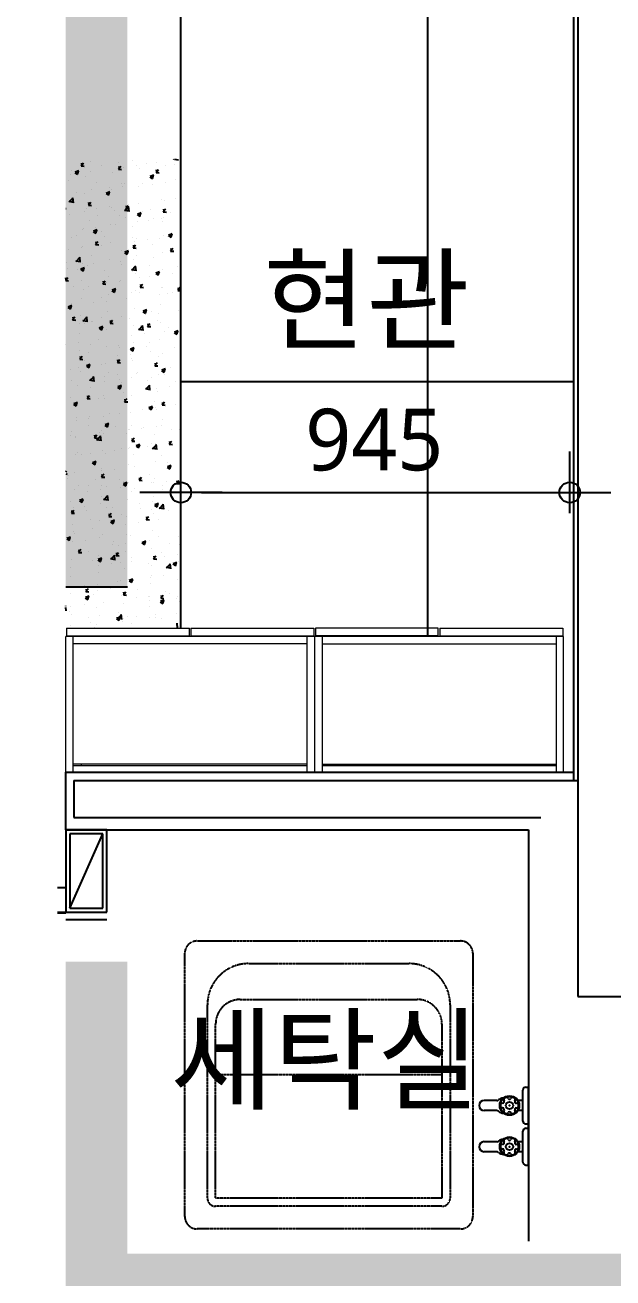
# Model space of a CAD drawing. Header units: inches. Extents: x 5877 to 13759, y 12099 to 29642.
# Drawn here: x 9725 to 11154, y 21298 to 24343 of the extents above; entities that cross this region are included whole.
import ezdxf
from ezdxf.enums import TextEntityAlignment as Align

# ---------------------------------------------------------------- set-up
doc = ezdxf.new("R2010")
doc.units = ezdxf.units.IN
doc.header["$MEASUREMENT"] = 0
doc.linetypes.add('_DASH', pattern=[0.6, 0.4, -0.2])
for name, color, linetype in [('59A_일반형-3$0$ETC', 7, 'Continuous'), ('A-COL', 2, 'Continuous'), ('A-FIN1', 6, 'Continuous'), ('A-FUR1', 8, 'Continuous'), ('A-FUR2', 6, 'Continuous'), ('A-PAT', 8, 'Continuous'), ('A-TXT1', 3, 'Continuous'), ('DIM', 7, 'Continuous'), ('F-FUR', 6, 'Continuous'), ('H-FL-LEVER', 3, 'Continuous'), ('I-F-HAT', 8, 'Continuous'), ('WALL-D', 7, 'Continuous'), ('XR-NEW301$0$SEC-WAL-GRN', 3, 'Continuous')]:
    doc.layers.add(name, color=color, linetype=linetype)
doc.layers.add('I-FURN', color=30, linetype='Continuous', lineweight=18)
doc.styles.add('맑은 고딕', font='')
doc.styles.get('맑은 고딕').set_extended_font_data('Malgun Gothic')

msp = doc.modelspace()

# ---------------------------------------------------------------- hatches: boundary and pattern name
at = {"layer": 'A-TXT1'}
h = msp.add_hatch(color=1, dxfattribs=at)
h.dxf.hatch_style = 1
h.paths.add_polyline_path([(12383.6, 21207), (12383.6, 21357), (11068.6, 21357), (9973.6, 21357), (9823.6, 21357), (9823.6, 21207)])
h.paths.add_polyline_path([(5878.6, 24772), (5878.6, 14012), (6038.6, 14012), (6038.6, 24772)])
h = msp.add_hatch(color=1, dxfattribs=at)
h.dxf.hatch_style = 1
h.paths.add_polyline_path([(9823.6, 24017), (9973.6, 24017), (9973.6, 24472), (9823.6, 24472)])
h.paths.add_polyline_path([(9823.6, 24622), (9823.6, 24472), (9973.6, 24472), (10138.6, 24472), (10138.6, 24622)])
at = {"layer": 'A-TXT1', "true_color": 0xadddf7, "transparency": 33554534}
h = msp.add_hatch(color=141, dxfattribs=at)
h.dxf.hatch_style = 1
h.paths.add_polyline_path([(9973.6, 23785.5), (9965.4, 23791.1), (9973.6, 23794.2), (9973.6, 23892.6), (9968.8, 23893.3), (9972.4, 23897.1), (9969.6, 23897.3), (9973.6, 23902.1), (9973.6, 24017), (9823.6, 24017), (9823.6, 22977), (9973.6, 22977), (9973.6, 23232.6), (9972.9, 23232.3), (9969.9, 23223.4), (9962.5, 23228.3), (9973.6, 23232.6), (9973.6, 23427.1), (9966.6, 23427.7), (9973.6, 23436)])
h.paths.add_polyline_path([(9866.1, 23745.2), (9858.7, 23750.1), (9869, 23754.1)], flags=16)
h.paths.add_polyline_path([(9858.9, 23768.2), (9850, 23769.6), (9857.8, 23777.7)], flags=16)
h.paths.add_polyline_path([(9898.9, 23809.5), (9896.1, 23809.8), (9898.4, 23812.5)], flags=16)
h.paths.add_polyline_path([(9916.6, 23714), (9913.7, 23714.3), (9916, 23717)], flags=16)
h.paths.add_polyline_path([(9889.6, 23842.2), (9899.9, 23846.2), (9897, 23837.2)], flags=16)
h.paths.add_polyline_path([(9944.9, 23702.9), (9941.9, 23694), (9934.5, 23699)], flags=16)
h.paths.add_polyline_path([(9838.1, 23662), (9835.2, 23653.1), (9827.8, 23658)], flags=16)
h.paths.add_polyline_path([(9874.7, 23633), (9875.8, 23623.5), (9866.9, 23624.9)], flags=16)
h.paths.add_polyline_path([(9842.5, 23629.4), (9843.1, 23626.4), (9840.3, 23626.7)], flags=16)
h.paths.add_polyline_path([(9881.3, 23905.1), (9878.5, 23905.3), (9880.8, 23908)], flags=16)
h.paths.add_polyline_path([(9934.2, 23618.5), (9931.4, 23618.7), (9933.6, 23621.4)], flags=16)
h.paths.add_polyline_path([(9833.2, 23914.4), (9841, 23922.5), (9842.1, 23913)], flags=16)
h.paths.add_polyline_path([(9914, 23610.8), (9911, 23601.9), (9903.6, 23606.9)], flags=16)
h.paths.add_polyline_path([(9920.5, 23934.3), (9930.9, 23938.3), (9927.9, 23929.3)], flags=16)
h.paths.add_polyline_path([(9844.7, 23985.4), (9855, 23989.4), (9852.1, 23980.5)], flags=16)
h.paths.add_polyline_path([(9860.2, 23533.9), (9860.7, 23530.9), (9857.9, 23531.2)], flags=16)
h.paths.add_polyline_path([(9863.7, 24000.6), (9860.9, 24000.8), (9863.1, 24003.5)], flags=16)
h.paths.add_polyline_path([(9954.8, 23992.6), (9952, 23992.9), (9954.2, 23995.6)], flags=16)
h.paths.add_polyline_path([(9951.8, 23522.9), (9949, 23523.2), (9951.3, 23525.9)], flags=16)
h.paths.add_polyline_path([(9883.1, 23518.7), (9880.1, 23509.8), (9872.7, 23514.8)], flags=16)
h.paths.add_polyline_path([(9891.5, 23488.3), (9892.6, 23478.8), (9883.7, 23480.2)], flags=16)
h.paths.add_polyline_path([(9958.9, 23467.6), (9955.9, 23458.7), (9948.5, 23463.7)], flags=16)
h.paths.add_polyline_path([(9877.8, 23438.3), (9878.3, 23435.4), (9875.5, 23435.6)], flags=16)
h.paths.add_polyline_path([(9852.2, 23426.7), (9849.2, 23417.7), (9841.8, 23422.7)], flags=16)
h.paths.add_polyline_path([(9928, 23375.5), (9925, 23366.6), (9917.6, 23371.6)], flags=16)
h.paths.add_polyline_path([(9895.4, 23342.8), (9895.9, 23339.9), (9893.1, 23340.1)], flags=16)
h.paths.add_polyline_path([(9908.3, 23343.5), (9909.5, 23334), (9900.6, 23335.4)], flags=16)
h.paths.add_polyline_path([(9897.1, 23283.4), (9894.1, 23274.5), (9886.7, 23279.5)], flags=16)
h.paths.add_polyline_path([(9913, 23247.3), (9913.6, 23244.3), (9910.8, 23244.6)], flags=16)
h.paths.add_polyline_path([(9925.2, 23198.8), (9926.3, 23189.3), (9917.4, 23190.7)], flags=16)
h.paths.add_polyline_path([(9866.2, 23191.3), (9863.2, 23182.4), (9855.8, 23187.4)], flags=16)
h.paths.add_polyline_path([(9839.6, 23159.7), (9840.1, 23156.8), (9837.3, 23157)], flags=16)
h.paths.add_polyline_path([(9930.6, 23151.8), (9931.2, 23148.8), (9928.4, 23149.1)], flags=16)
h.paths.add_polyline_path([(9942, 23140.2), (9939, 23131.3), (9931.6, 23136.2)], flags=16)
h.paths.add_polyline_path([(9835.3, 23099.2), (9832.3, 23090.3), (9824.9, 23095.3)], flags=16)
h.paths.add_polyline_path([(9857.2, 23064.2), (9857.7, 23061.2), (9854.9, 23061.5)], flags=16)
h.paths.add_polyline_path([(9948.3, 23056.2), (9948.8, 23053.3), (9946, 23053.5)], flags=16)
h.paths.add_polyline_path([(9942, 23054.1), (9943.1, 23044.6), (9934.2, 23046)], flags=16)
h.paths.add_polyline_path([(9911.1, 23048.1), (9908.1, 23039.2), (9900.7, 23044.1)], flags=16)
at = {"layer": 'A-TXT1', "true_color": 0xadddf7, "transparency": 33554687}
h = msp.add_hatch(color=141, dxfattribs=at)
h.dxf.hatch_style = 1
h.paths.add_polyline_path([(9973.6, 23892.6), (9968.8, 23893.3), (9972.4, 23897.1), (9969.6, 23897.3), (9973.6, 23902.1), (9973.6, 24017), (9823.6, 24017), (9823.6, 22977), (9973.6, 22977), (9973.6, 23232.6), (9972.9, 23232.3), (9969.9, 23223.4), (9962.5, 23228.3), (9973.6, 23232.6), (9973.6, 23427.1), (9966.6, 23427.7), (9973.6, 23436), (9973.6, 23785.5), (9965.4, 23791.1), (9973.6, 23794.2)])
h.paths.add_polyline_path([(9896.1, 23809.8), (9898.4, 23812.5), (9898.9, 23809.5)], flags=16)
h.paths.add_polyline_path([(9889.6, 23842.2), (9899.9, 23846.2), (9897, 23837.2)], flags=16)
h.paths.add_polyline_path([(9857.8, 23777.7), (9858.9, 23768.2), (9850, 23769.6)], flags=16)
h.paths.add_polyline_path([(9866.1, 23745.2), (9858.7, 23750.1), (9869, 23754.1)], flags=16)
h.paths.add_polyline_path([(9916, 23717), (9916.6, 23714), (9913.7, 23714.3)], flags=16)
h.paths.add_polyline_path([(9878.5, 23905.3), (9880.8, 23908), (9881.3, 23905.1)], flags=16)
h.paths.add_polyline_path([(9944.9, 23702.9), (9941.9, 23694), (9934.5, 23699)], flags=16)
h.paths.add_polyline_path([(9842.1, 23913), (9833.2, 23914.4), (9841, 23922.5)], flags=16)
h.paths.add_polyline_path([(9920.5, 23934.3), (9930.9, 23938.3), (9927.9, 23929.3)], flags=16)
h.paths.add_polyline_path([(9835.2, 23653.1), (9827.8, 23658), (9838.1, 23662)], flags=16)
h.paths.add_polyline_path([(9874.7, 23633), (9875.8, 23623.5), (9866.9, 23624.9)], flags=16)
h.paths.add_polyline_path([(9842.5, 23629.4), (9843.1, 23626.4), (9840.3, 23626.7)], flags=16)
h.paths.add_polyline_path([(9933.6, 23621.4), (9934.2, 23618.5), (9931.4, 23618.7)], flags=16)
h.paths.add_polyline_path([(9844.7, 23985.4), (9855, 23989.4), (9852.1, 23980.5)], flags=16)
h.paths.add_polyline_path([(9914, 23610.8), (9911, 23601.9), (9903.6, 23606.9)], flags=16)
h.paths.add_polyline_path([(9954.8, 23992.6), (9952, 23992.9), (9954.2, 23995.6)], flags=16)
h.paths.add_polyline_path([(9860.9, 24000.8), (9863.1, 24003.5), (9863.7, 24000.6)], flags=16)
h.paths.add_polyline_path([(9860.2, 23533.9), (9860.7, 23530.9), (9857.9, 23531.2)], flags=16)
h.paths.add_polyline_path([(9951.3, 23525.9), (9951.8, 23522.9), (9949, 23523.2)], flags=16)
h.paths.add_polyline_path([(9883.1, 23518.7), (9880.1, 23509.8), (9872.7, 23514.8)], flags=16)
h.paths.add_polyline_path([(9891.5, 23488.3), (9892.6, 23478.8), (9883.7, 23480.2)], flags=16)
h.paths.add_polyline_path([(9958.9, 23467.6), (9955.9, 23458.7), (9948.5, 23463.7)], flags=16)
h.paths.add_polyline_path([(9877.8, 23438.3), (9878.3, 23435.4), (9875.5, 23435.6)], flags=16)
h.paths.add_polyline_path([(9852.2, 23426.7), (9849.2, 23417.7), (9841.8, 23422.7)], flags=16)
h.paths.add_polyline_path([(9928, 23375.5), (9925, 23366.6), (9917.6, 23371.6)], flags=16)
h.paths.add_polyline_path([(9895.4, 23342.8), (9895.9, 23339.9), (9893.1, 23340.1)], flags=16)
h.paths.add_polyline_path([(9908.3, 23343.5), (9909.5, 23334), (9900.6, 23335.4)], flags=16)
h.paths.add_polyline_path([(9897.1, 23283.4), (9894.1, 23274.5), (9886.7, 23279.5)], flags=16)
h.paths.add_polyline_path([(9913, 23247.3), (9913.6, 23244.3), (9910.8, 23244.6)], flags=16)
h.paths.add_polyline_path([(9925.2, 23198.8), (9926.3, 23189.3), (9917.4, 23190.7)], flags=16)
h.paths.add_polyline_path([(9866.2, 23191.3), (9863.2, 23182.4), (9855.8, 23187.4)], flags=16)
h.paths.add_polyline_path([(9839.6, 23159.7), (9840.1, 23156.8), (9837.3, 23157)], flags=16)
h.paths.add_polyline_path([(9930.6, 23151.8), (9931.2, 23148.8), (9928.4, 23149.1)], flags=16)
h.paths.add_polyline_path([(9942, 23140.2), (9939, 23131.3), (9931.6, 23136.2)], flags=16)
h.paths.add_polyline_path([(9835.3, 23099.2), (9832.3, 23090.3), (9824.9, 23095.3)], flags=16)
h.paths.add_polyline_path([(9857.2, 23064.2), (9857.7, 23061.2), (9854.9, 23061.5)], flags=16)
h.paths.add_polyline_path([(9948.3, 23056.2), (9948.8, 23053.3), (9946, 23053.5)], flags=16)
h.paths.add_polyline_path([(9942, 23054.1), (9943.1, 23044.6), (9934.2, 23046)], flags=16)
h.paths.add_polyline_path([(9911.1, 23048.1), (9908.1, 23039.2), (9900.7, 23044.1)], flags=16)
at = {"layer": 'A-TXT1', "true_color": 0xadddf7, "transparency": 33554534}
h = msp.add_hatch(color=141, dxfattribs=at)
h.dxf.hatch_style = 1
h.paths.add_polyline_path([(9923.6, 22067), (9823.6, 22067), (9823.6, 21387), (9923.6, 21387)])
h.paths.add_polyline_path([(9973.6, 22067), (9923.6, 22067), (9923.6, 21387), (9973.6, 21387)])
h.paths.add_polyline_path([(9973.6, 21387), (9823.6, 21387), (9823.6, 21357), (9973.6, 21357)])
at = {"layer": 'A-TXT1', "true_color": 0xadddf7, "transparency": 33554687}
h = msp.add_hatch(color=141, dxfattribs=at)
h.dxf.hatch_style = 1
h.paths.add_polyline_path([(9923.6, 22067), (9823.6, 22067), (9823.6, 21387), (9923.6, 21387)])
h.paths.add_polyline_path([(9973.6, 22067), (9923.6, 22067), (9923.6, 21387), (9973.6, 21387)])
h.paths.add_polyline_path([(9973.6, 21387), (9823.6, 21387), (9823.6, 21357), (9973.6, 21357)])

# ---------------------------------------------------------------- linework, layer by layer
for p, q in [((10203.6, 23207), (10003.6, 23207)), ((10948.6, 23207), (11148.6, 23207))]:
    msp.add_line(p, q)
for centre in [(10103.6, 23207), (11048.6, 23207)]:
    msp.add_circle(centre, 25)
at = {"layer": '59A_일반형-3$0$ETC', "color": 8}
for p, q in [((10935, 21679.2), (10935, 21754.7)), ((10942, 21761.7), (10948.6, 21761.7)), ((10871.4, 21729.1), (10840.5, 21729.1)), ((10935, 21729.1), (10922.4, 21729.1)), ((10870.9, 21704.8), (10840.5, 21704.8)), ((10935, 21704.8), (10922.4, 21704.8)), ((10935, 21579.2), (10935, 21654.7)), ((10942, 21672.2), (10948.6, 21672.2)), ((10942, 21661.7), (10948.6, 21661.7)), ((10871.4, 21629.1), (10840.5, 21629.1)), ((10935, 21629.1), (10922.4, 21629.1)), ((10870.9, 21604.8), (10840.5, 21604.8)), ((10935, 21604.8), (10922.4, 21604.8)), ((10942, 21572.2), (10948.6, 21572.2))]:
    msp.add_line(p, q, dxfattribs=at)
at = {"layer": '59A_일반형-3$0$ETC', "color": 0}
msp.add_line((10948.6, 21572.2), (10948.6, 21761.7), dxfattribs=at)
at = {"layer": '59A_일반형-3$0$ETC', "color": 8}
for centre, radius in [((10902.2, 21717), 23.6), ((10902.2, 21717), 22.2), ((10902.2, 21717), 8.77), ((10902.2, 21617), 23.6), ((10902.2, 21617), 22.2), ((10902.2, 21617), 8.77)]:
    msp.add_circle(centre, radius, dxfattribs=at)
for centre, radius, start, end in [((10942, 21754.7), 7, 90, 180), ((10840.5, 21717), 12.2, 90, 270), ((10871.4, 21736.1), 7, 270, 309.7429), ((10887.5, 21716.7), 18.2, 91.8744, 129.7429), ((10885.8, 21717.1), 5.7, 92.0784, 266.9749), ((10885.5, 21726.8), 3.98, 272.0784, 26.9749), ((10894.1, 21731.2), 5.7, 32.0784, 206.9749), ((10902.3, 21736.3), 3.98, 212.0784, 326.9749), ((10910.4, 21731), 5.7, 332.0784, 146.9749), ((10919, 21726.5), 3.98, 152.0784, 266.9749), ((10918.5, 21716.8), 5.7, 272.0784, 86.9749), ((10870.9, 21697.8), 7, 48.7321, 90), ((10887.5, 21716.7), 18.2, 228.7321, 269.8283), ((10885.3, 21707.4), 3.98, 332.0784, 86.9749), ((10893.9, 21702.9), 5.7, 152.0784, 326.9749), ((10902, 21697.6), 3.98, 32.0784, 146.9749), ((10910.2, 21702.8), 5.7, 212.0784, 26.9749), ((10918.8, 21707.2), 3.98, 92.0784, 206.9749), ((10942, 21679.2), 7, 180, 270), ((10942, 21654.7), 7, 90, 180), ((10840.5, 21617), 12.2, 90, 270), ((10871.4, 21636.1), 7, 270, 309.7429), ((10887.5, 21616.7), 18.2, 91.8744, 129.7429), ((10885.8, 21617.1), 5.7, 92.0784, 266.9749), ((10885.5, 21626.8), 3.98, 272.0784, 26.9749), ((10894.1, 21631.2), 5.7, 32.0784, 206.9749), ((10902.3, 21636.3), 3.98, 212.0784, 326.9749), ((10910.4, 21631), 5.7, 332.0784, 146.9749), ((10919, 21626.5), 3.98, 152.0784, 266.9749), ((10918.5, 21616.8), 5.7, 272.0784, 86.9749), ((10870.9, 21597.8), 7, 48.7321, 90), ((10887.5, 21616.7), 18.2, 228.7321, 269.8283), ((10885.3, 21607.4), 3.98, 332.0784, 86.9749), ((10893.9, 21602.9), 5.7, 152.0784, 326.9749), ((10902, 21597.6), 3.98, 32.0784, 146.9749), ((10910.2, 21602.8), 5.7, 212.0784, 26.9749), ((10918.8, 21607.2), 3.98, 92.0784, 206.9749), ((10942, 21579.2), 7, 180, 270)]:
    msp.add_arc(centre, radius, start, end, dxfattribs=at)
at = {"layer": '59A_일반형-3$0$ETC', "color": 8, "linetype": 'ByBlock'}
for p in [(10902.2, 21717), (10902.2, 21617)]:
    msp.add_point(p, dxfattribs=at)
at = {"layer": 'A-COL', "color": 0}
msp.add_line((9973.6, 22977), (9823.6, 22977), dxfattribs=at)
at = {"layer": 'A-FIN1', "color": 0, "ltscale": 200}
for p, q in [((9823.6, 22527), (11058.6, 22527)), ((9823.6, 22387), (9823.6, 22527)), ((9823.6, 22387), (10948.6, 22387)), ((10948.6, 22387), (10948.6, 21387))]:
    msp.add_line(p, q, dxfattribs=at)
at = {"layer": 'A-FUR1', "color": 0, "linetype": '_DASH', "ltscale": 0.5}
for p, q in [((10143, 22117), (10783, 22117)), ((10113, 21447), (10113, 22087)), ((10813, 22087), (10813, 21447)), ((10268, 22062), (10658, 22062)), ((10168, 21492), (10168, 21962)), ((10248, 21974.8), (10678, 21974.8)), ((10758, 21962), (10758, 21492)), ((10188, 21492), (10188, 21914.8)), ((10738, 21914.8), (10738, 21492)), ((10738, 21792), (10188, 21792)), ((10738, 21492), (10188, 21492)), ((10738, 21472), (10188, 21472)), ((10783, 21417), (10143, 21417))]:
    msp.add_line(p, q, dxfattribs=at)
for centre, radius, start, end in [((10143, 22087), 30, 90, 180), ((10783, 22087), 30, 0, 90), ((10268, 21962), 100, 90, 180), ((10658, 21962), 100, 0, 90), ((10248, 21914.8), 60, 90, 180), ((10678, 21914.8), 60, 0, 90), ((10188, 21492), 20, 180, 270), ((10738, 21492), 20, 270, 0), ((10143, 21447), 30, 180, 270), ((10783, 21447), 30, 270, 0)]:
    msp.add_arc(centre, radius, start, end, dxfattribs=at)
at = {"layer": 'A-FUR2', "color": 0}
for p, q in [((11058.6, 22507), (11058.6, 24472)), ((11068.6, 24472), (11068.6, 21982)), ((11068.6, 21982), (12293.6, 21982))]:
    msp.add_line(p, q, dxfattribs=at)
at = {"layer": 'A-PAT', "color": 0}
for p, q in [((10703.6, 22859), (10703.6, 24518.2)), ((10103.6, 24017), (10103.6, 24372)), ((10103.6, 23477), (11058.6, 23477))]:
    msp.add_line(p, q, dxfattribs=at)
at = {"layer": 'DIM', "color": 0}
for p, q in [((10103.6, 23157), (10103.6, 23307)), ((11048.6, 23157), (11048.6, 23307)), ((10153.6, 23207), (10998.6, 23207))]:
    msp.add_line(p, q, dxfattribs=at)
at = {"layer": 'F-FUR', "color": 0, "linetype": 'ByBlock'}
msp.add_line((9803.6, 22247), (9823.6, 22247), dxfattribs=at)
at = {"layer": 'F-FUR', "color": 0}
for p, q in [((9803.6, 22187), (9823.6, 22187)), ((9803.6, 22187), (9923.6, 22187)), ((9803.6, 22185), (9823.6, 22185)), ((9823.6, 22169), (9923.6, 22169))]:
    msp.add_line(p, q, dxfattribs=at)
at = {"layer": 'H-FL-LEVER', "color": 0}
msp.add_line((10103.6, 22877), (10103.6, 24017), dxfattribs=at)
at = {"layer": 'I-F-HAT', "color": 0, "linetype": 'Continuous'}
for p, q in [((9860.9, 24000.8), (9868.5, 24000.2)), ((9861, 24000.9), (9867.1, 24008.2)), ((9863.9, 23999.3), (9862.5, 24007.3)), ((9883.5, 24011.6), (9883.5, 24011.6)), ((9911.4, 24001.4), (9911.4, 24001.4)), ((9951.3, 24008.7), (9951.3, 24008.7)), ((9952, 23993), (9958.2, 24000.3)), ((9955, 23991.3), (9953.5, 23999.3)), ((9964.3, 23997.5), (9964.3, 23997.5)), ((9985.5, 24014.2), (9985.5, 24014.2)), ((9996.1, 24001.7), (9996.1, 24001.7)), ((10019.1, 24005.8), (10019.1, 24005.8)), ((10044.2, 24008), (10044.2, 24008)), ((10067, 24001.6), (10067, 24001.6)), ((10086.2, 24015.8), (10087.4, 24017)), ((10086.9, 24003), (10086.9, 24003)), ((10088.1, 24017), (10096.8, 24015.6)), ((10096.5, 24013.9), (10096.2, 24017)), ((9836, 23980.6), (9836, 23980.6)), ((9837.3, 23988.7), (9837.3, 23988.7)), ((9845.8, 23984.7), (9852.1, 23980.5)), ((9846.4, 23986.1), (9855.3, 23989.5)), ((9852.1, 23980.5), (9854.6, 23988.1)), ((9871.7, 23975), (9871.7, 23975)), ((9884.1, 23987), (9884.1, 23987)), ((9937.7, 23984.5), (9937.7, 23984.5)), ((9952, 23992.9), (9959.6, 23992.2)), ((10002.9, 23993.5), (10002.9, 23993.5)), ((10028.3, 23974.5), (10034.6, 23970.3)), ((10028.9, 23975.9), (10037.8, 23979.3)), ((10034, 23969.7), (10034, 23969.7)), ((10034.6, 23970.3), (10037.1, 23978)), ((10043.1, 23985), (10049.3, 23992.3)), ((10043.1, 23984.9), (10050.7, 23984.2)), ((10046.1, 23983.4), (10044.6, 23991.3)), ((10091, 23968.5), (10091, 23968.5)), ((9831.4, 23964.1), (9831.4, 23964.1)), ((9850.7, 23936.9), (9850.7, 23936.9)), ((9885.8, 23944.3), (9885.8, 23944.3)), ((9899.2, 23961.2), (9899.2, 23961.2)), ((9922.2, 23934.9), (9931.1, 23938.3)), ((9927.9, 23929.3), (9930.4, 23937)), ((9930.9, 23947.4), (9930.9, 23947.4)), ((9936.1, 23942.3), (9936.1, 23942.3)), ((9959.9, 23957), (9959.9, 23957)), ((9962.7, 23951.6), (9962.7, 23951.6)), ((9967, 23958.3), (9967, 23958.3)), ((10001.3, 23951.2), (10001.3, 23951.2)), ((10010.8, 23957.9), (10010.8, 23957.9)), ((10034.8, 23955.5), (10034.8, 23955.5)), ((10065.5, 23959.3), (10065.5, 23959.3)), ((10102.6, 23952.6), (10102.6, 23952.6)), ((9831.3, 23914.7), (9842.6, 23912.9)), ((9832, 23913.1), (9841.9, 23923.4)), ((9842.3, 23911.2), (9840.9, 23923.3)), ((9870.2, 23932.7), (9870.2, 23932.7)), ((9878.6, 23905.4), (9884.7, 23912.7)), ((9878.6, 23905.3), (9886.2, 23904.6)), ((9881.5, 23903.8), (9880.1, 23911.7)), ((9921.6, 23933.6), (9927.9, 23929.3)), ((9977.4, 23907.9), (9977.4, 23907.9)), ((9999.8, 23908.9), (9999.8, 23908.9)), ((10057.6, 23918.4), (10057.6, 23918.4)), ((10063.9, 23917), (10063.9, 23917)), ((10089.4, 23922.6), (10089.4, 23922.6)), ((10102.8, 23906.7), (10102.8, 23906.7)), ((9823.6, 23897.1), (9824.4, 23897.4)), ((9833.5, 23882.1), (9833.5, 23882.1)), ((9868.6, 23890.5), (9868.6, 23890.5)), ((9874.5, 23896.3), (9874.5, 23896.3)), ((9897.5, 23897.3), (9897.5, 23897.3)), ((9901.3, 23879.3), (9901.3, 23879.3)), ((9929.3, 23901.5), (9929.3, 23901.5)), ((9934.6, 23900), (9934.6, 23900)), ((9942.3, 23893.4), (9942.3, 23893.4)), ((9954.7, 23881.2), (9954.7, 23881.2)), ((9966.8, 23893.6), (9978.1, 23891.9)), ((9967.5, 23892.1), (9977.4, 23902.4)), ((9969.1, 23876.4), (9969.1, 23876.4)), ((9969.7, 23897.4), (9975.8, 23904.7)), ((9969.7, 23897.3), (9977.2, 23896.7)), ((9972.6, 23895.8), (9971.2, 23903.8)), ((9977.8, 23890.2), (9976.4, 23902.3)), ((9997.4, 23882.5), (10003.7, 23878.2)), ((9998, 23883.8), (10006.9, 23887.2)), ((10003.7, 23878.2), (10006.2, 23885.9)), ((10010.1, 23890.6), (10010.1, 23890.6)), ((10028.7, 23893.9), (10028.7, 23893.9)), ((10060.8, 23889.5), (10066.9, 23896.8)), ((10060.8, 23889.4), (10068.3, 23888.7)), ((10063.7, 23887.8), (10062.3, 23895.8)), ((10062.4, 23874.8), (10062.4, 23874.8)), ((10077.9, 23887.7), (10077.9, 23887.7)), ((9864.1, 23847.2), (9864.1, 23847.2)), ((9867.1, 23848.2), (9867.1, 23848.2)), ((9880.6, 23868.5), (9880.6, 23868.5)), ((9891.3, 23842.8), (9900.2, 23846.2)), ((9895.9, 23851.4), (9895.9, 23851.4)), ((9897, 23837.2), (9899.5, 23844.9)), ((9933, 23857.7), (9933, 23857.7)), ((9944, 23857.8), (9944, 23857.8)), ((9985.1, 23853.3), (9985.1, 23853.3)), ((9998.2, 23866.6), (9998.2, 23866.6)), ((10024.2, 23868.3), (10024.2, 23868.3)), ((10036.9, 23873.5), (10036.9, 23873.5)), ((10056, 23872.5), (10056, 23872.5)), ((10059.2, 23866.1), (10059.2, 23866.1)), ((10102.4, 23872.6), (10103.6, 23872.4)), ((10103.1, 23871.1), (10103.6, 23871.6)), ((9837, 23827.9), (9837, 23827.9)), ((9849.2, 23831.8), (9849.2, 23831.8)), ((9890.7, 23841.5), (9897, 23837.2)), ((9896.2, 23809.9), (9902.3, 23817.2)), ((9899.2, 23808.3), (9897.7, 23816.2)), ((9911, 23840.6), (9911, 23840.6)), ((9917, 23828.9), (9917, 23828.9)), ((9931.5, 23815.4), (9931.5, 23815.4)), ((9984.8, 23826), (9984.8, 23826)), ((9990.8, 23818.2), (9990.8, 23818.2)), ((9996.7, 23824.4), (9996.7, 23824.4)), ((10022.6, 23822.4), (10022.6, 23822.4)), ((10052.6, 23823.2), (10052.6, 23823.2)), ((10060.8, 23832.5), (10060.8, 23832.5)), ((10070.7, 23828.8), (10070.7, 23828.8)), ((10073.2, 23831.3), (10079.5, 23827.1)), ((10073.8, 23832.7), (10082.7, 23836.1)), ((10079.5, 23827.1), (10082, 23834.8)), ((9830.7, 23797.2), (9830.7, 23797.2)), ((9862.5, 23801.3), (9862.5, 23801.3)), ((9865.5, 23805.9), (9865.5, 23805.9)), ((9885.5, 23783.5), (9885.5, 23783.5)), ((9896.2, 23809.8), (9903.8, 23809.1)), ((9910.6, 23807.7), (9910.6, 23807.7)), ((9959.5, 23796.2), (9959.5, 23796.2)), ((9966.5, 23790.4), (9972.8, 23786.1)), ((9967.1, 23791.7), (9976, 23795.1)), ((9972.8, 23786.1), (9975.3, 23793.8)), ((9987.3, 23801.9), (9993.4, 23809.2)), ((9987.3, 23801.8), (9994.9, 23801.1)), ((9990.3, 23800.3), (9988.8, 23808.2)), ((10033.6, 23808.9), (10033.6, 23808.9)), ((10059.3, 23790.2), (10059.3, 23790.2)), ((10078.4, 23793.9), (10084.5, 23801.2)), ((10078.4, 23793.8), (10086, 23793.2)), ((10081.4, 23792.3), (10079.9, 23800.3)), ((9824.5, 23766.9), (9824.5, 23766.9)), ((9848.1, 23769.9), (9859.4, 23768.2)), ((9848.8, 23768.4), (9858.7, 23778.7)), ((9859.1, 23766.5), (9857.7, 23778.6)), ((9860.4, 23750.7), (9869.3, 23754.2)), ((9864, 23763.6), (9864, 23763.6)), ((9866.1, 23745.2), (9868.6, 23752.8)), ((9877.1, 23757.6), (9877.1, 23757.6)), ((9892.3, 23764), (9892.3, 23764)), ((9930, 23773.1), (9930, 23773.1)), ((9957.3, 23768.1), (9957.3, 23768.1)), ((9960.1, 23761.1), (9960.1, 23761.1)), ((9984.4, 23747.3), (9994.3, 23757.7)), ((9989.1, 23772.3), (9989.1, 23772.3)), ((9994.7, 23745.5), (9993.3, 23757.5)), ((9995.2, 23782.1), (9995.2, 23782.1)), ((10027.9, 23758.3), (10027.9, 23758.3)), ((10037.2, 23778.7), (10037.2, 23778.7)), ((10095.7, 23755.4), (10095.7, 23755.4)), ((9823.6, 23723.4), (9828.8, 23729.6)), ((9823.6, 23722.1), (9830.3, 23721.6)), ((9825.7, 23720.7), (9824.2, 23728.7)), ((9829, 23751.3), (9829, 23751.3)), ((9851.3, 23749.8), (9851.3, 23749.8)), ((9859.8, 23749.4), (9866.1, 23745.1)), ((9919.1, 23746.9), (9919.1, 23746.9)), ((9928.4, 23730.9), (9928.4, 23730.9)), ((9955.7, 23722.2), (9955.7, 23722.2)), ((9983.6, 23748.9), (9994.9, 23747.2)), ((9986.9, 23744.1), (9986.9, 23744.1)), ((9993.6, 23739.8), (9993.6, 23739.8)), ((10003.8, 23728.6), (10003.8, 23728.6)), ((10028.3, 23733.1), (10028.3, 23733.1)), ((10042.3, 23739.2), (10048.6, 23735)), ((10042.9, 23740.6), (10051.8, 23744)), ((10048.6, 23735), (10051.1, 23742.7)), ((10054.7, 23741.2), (10054.7, 23741.2)), ((10057.8, 23747.9), (10057.8, 23747.9)), ((10084, 23739.1), (10084, 23739.1)), ((10102.4, 23745.8), (10102.4, 23745.8)), ((9843.7, 23707.5), (9843.7, 23707.5)), ((9862.4, 23721.3), (9862.4, 23721.3)), ((9867, 23699.4), (9867, 23699.4)), ((9880.2, 23707.7), (9880.2, 23707.7)), ((9913.8, 23714.3), (9919.9, 23721.6)), ((9913.8, 23714.2), (9921.4, 23713.6)), ((9916.8, 23712.7), (9915.3, 23720.7)), ((9923.9, 23718.1), (9923.9, 23718.1)), ((9934.8, 23696.6), (9934.8, 23696.6)), ((9935.6, 23698.3), (9941.9, 23694)), ((9936.2, 23699.6), (9945.1, 23703)), ((9941.9, 23694), (9944.4, 23701.7)), ((9954.3, 23720.4), (9954.3, 23720.4)), ((9984.7, 23692.5), (9984.7, 23692.5)), ((9992.1, 23697.5), (9992.1, 23697.5)), ((10002.6, 23693.7), (10002.6, 23693.7)), ((10004.9, 23706.4), (10011, 23713.7)), ((10004.9, 23706.3), (10012.5, 23705.6)), ((10007.9, 23704.8), (10006.4, 23712.7)), ((10056.2, 23705.7), (10056.2, 23705.7)), ((10058.8, 23705.2), (10058.8, 23705.2)), ((10082.4, 23693.2), (10082.4, 23693.2)), ((10096, 23698.4), (10102.1, 23705.7)), ((10096, 23698.3), (10103.6, 23697.6)), ((10099, 23696.8), (10097.5, 23704.7)), ((9829.5, 23658.6), (9838.4, 23662.1)), ((9836.6, 23667.1), (9836.6, 23667.1)), ((9860.9, 23679.1), (9860.9, 23679.1)), ((9890.5, 23668), (9890.5, 23668)), ((9910.7, 23679.8), (9910.7, 23679.8)), ((9922.3, 23672.1), (9922.3, 23672.1)), ((9926.9, 23688.6), (9926.9, 23688.6)), ((9970.4, 23678.5), (9970.4, 23678.5)), ((10050.6, 23689), (10050.6, 23689)), ((10054.7, 23663.4), (10054.7, 23663.4)), ((10070.4, 23690.8), (10070.4, 23690.8)), ((9828.9, 23657.3), (9835.2, 23653)), ((9835.2, 23653.1), (9837.7, 23660.7)), ((9840.3, 23626.8), (9846.5, 23634.1)), ((9843.3, 23625.2), (9841.9, 23633.1)), ((9842.3, 23634.5), (9842.3, 23634.5)), ((9859.4, 23636.8), (9859.4, 23636.8)), ((9865.7, 23623.6), (9875.6, 23633.9)), ((9876, 23621.8), (9874.6, 23633.8)), ((9910.1, 23631.7), (9910.1, 23631.7)), ((9925.3, 23646.3), (9925.3, 23646.3)), ((9959.2, 23635.4), (9959.2, 23635.4)), ((9990.5, 23655.3), (9990.5, 23655.3)), ((10011.4, 23647.1), (10017.7, 23642.9)), ((10012, 23648.5), (10020.9, 23651.9)), ((10017.2, 23638.9), (10017.2, 23638.9)), ((10017.7, 23642.9), (10020.2, 23650.6)), ((10033.2, 23648.1), (10033.2, 23648.1)), ((10049, 23643.1), (10049, 23643.1)), ((10097.1, 23649.5), (10097.1, 23649.5)), ((9840.3, 23626.7), (9847.9, 23626)), ((9857.1, 23617.9), (9857.1, 23617.9)), ((9864.9, 23625.2), (9876.2, 23623.4)), ((9869.1, 23617.5), (9869.1, 23617.5)), ((9885.1, 23622.7), (9885.1, 23622.7)), ((9888.9, 23622.1), (9888.9, 23622.1)), ((9904.7, 23606.2), (9911, 23601.9)), ((9905.3, 23607.5), (9914.2, 23610.9)), ((9911, 23601.9), (9913.5, 23609.6)), ((9923.8, 23604), (9923.8, 23604)), ((9931.4, 23618.8), (9937.6, 23626.1)), ((9931.4, 23618.7), (9939, 23618.1)), ((9934.4, 23617.2), (9932.9, 23625.2)), ((9936.9, 23614.6), (9936.9, 23614.6)), ((9937, 23628.4), (9937, 23628.4)), ((9977.9, 23628.8), (9977.9, 23628.8)), ((9989, 23613), (9989, 23613)), ((10000.5, 23604.2), (10011.8, 23602.4)), ((10001.2, 23602.6), (10011.1, 23612.9)), ((10004.7, 23611.8), (10004.7, 23611.8)), ((10011.5, 23600.7), (10010.1, 23612.8)), ((10022.5, 23610.8), (10028.7, 23618.1)), ((10022.5, 23610.7), (10030.1, 23610.1)), ((10025.5, 23609.2), (10024, 23617.2)), ((10045.7, 23625.9), (10045.7, 23625.9)), ((10053.1, 23621.1), (10053.1, 23621.1)), ((10072.5, 23608.9), (10072.5, 23608.9)), ((10087.8, 23597.3), (10096.7, 23600.8)), ((9855.5, 23572), (9855.5, 23572)), ((9857.8, 23594.5), (9857.8, 23594.5)), ((9903.6, 23578.3), (9903.6, 23578.3)), ((9983.8, 23588.9), (9983.8, 23588.9)), ((9987.4, 23570.7), (9987.4, 23570.7)), ((10015.6, 23593), (10015.6, 23593)), ((10028, 23572.3), (10028, 23572.3)), ((10051.6, 23578.8), (10051.6, 23578.8)), ((10063.7, 23599.4), (10063.7, 23599.4)), ((10087.2, 23596), (10093.5, 23591.7)), ((10093.5, 23591.8), (10096.1, 23599.4)), ((10102, 23585), (10102, 23585)), ((9823.7, 23567.8), (9823.7, 23567.8)), ((9856.3, 23552.2), (9856.3, 23552.2)), ((9879.8, 23546.9), (9879.8, 23546.9)), ((9884.8, 23567.1), (9884.8, 23567.1)), ((9922.2, 23561.8), (9922.2, 23561.8)), ((9952.6, 23564.3), (9952.6, 23564.3)), ((9953.9, 23559.6), (9953.9, 23559.6)), ((9980.5, 23555), (9986.8, 23550.8)), ((9981.1, 23556.4), (9990, 23559.8)), ((9982.2, 23543), (9982.2, 23543)), ((9986.8, 23550.8), (9989.3, 23558.5)), ((10020.4, 23561.4), (10020.4, 23561.4)), ((10030.3, 23549.3), (10030.3, 23549.3)), ((10058.4, 23544.4), (10058.4, 23544.4)), ((10088.2, 23558.5), (10088.2, 23558.5)), ((9854.7, 23510), (9854.7, 23510)), ((9858, 23531.3), (9864.1, 23538.6)), ((9858, 23531.2), (9865.6, 23530.5)), ((9860.9, 23529.6), (9859.5, 23537.6)), ((9870.2, 23528.2), (9870.2, 23528.2)), ((9873.8, 23514.1), (9880.1, 23509.8)), ((9874.4, 23515.4), (9883.3, 23518.8)), ((9880.1, 23509.8), (9882.6, 23517.5)), ((9910.3, 23519), (9910.3, 23519)), ((9920.7, 23519.5), (9920.7, 23519.5)), ((9949.1, 23523.3), (9955.2, 23530.6)), ((9949.1, 23523.2), (9956.6, 23522.5)), ((9950.4, 23538.8), (9950.4, 23538.8)), ((9952, 23521.7), (9950.6, 23529.6)), ((9984.3, 23531.7), (9984.3, 23531.7)), ((9985.9, 23528.4), (9985.9, 23528.4)), ((10040.1, 23515.2), (10047.7, 23514.6)), ((10040.2, 23515.3), (10046.3, 23522.6)), ((10043.1, 23513.7), (10041.7, 23521.7)), ((10050, 23536.6), (10050, 23536.6)), ((10077.1, 23509.8), (10077.1, 23509.8)), ((9836.2, 23506.3), (9836.2, 23506.3)), ((9860.1, 23502.2), (9860.1, 23502.2)), ((9881.8, 23480.5), (9893.1, 23478.7)), ((9882.5, 23478.9), (9892.4, 23489.2)), ((9886.9, 23485.2), (9886.9, 23485.2)), ((9892.8, 23477), (9891.4, 23489.1)), ((9917, 23488.7), (9917, 23488.7)), ((9927.9, 23499.4), (9927.9, 23499.4)), ((9948.8, 23492.9), (9948.8, 23492.9)), ((9954.7, 23482.3), (9954.7, 23482.3)), ((9984.3, 23486.1), (9984.3, 23486.1)), ((9995.7, 23496.5), (9995.7, 23496.5)), ((9996.9, 23499.2), (9996.9, 23499.2)), ((10022.5, 23479.4), (10022.5, 23479.4)), ((10032.8, 23487.3), (10032.8, 23487.3)), ((10048.5, 23494.3), (10048.5, 23494.3)), ((10056.3, 23503.9), (10062.6, 23499.6)), ((10056.9, 23505.2), (10065.8, 23508.7)), ((10062.6, 23499.7), (10065.2, 23507.3)), ((10063.5, 23493.6), (10063.5, 23493.6)), ((9836.8, 23478.1), (9836.8, 23478.1)), ((9853.2, 23467.7), (9853.2, 23467.7)), ((9884.7, 23461.8), (9884.7, 23461.8)), ((9919.1, 23477.2), (9919.1, 23477.2)), ((9949.6, 23462.9), (9955.9, 23458.7)), ((9950.2, 23464.3), (9959.1, 23467.7)), ((9955.9, 23458.7), (9958.4, 23466.4)), ((9958.8, 23474.5), (9958.8, 23474.5)), ((9963.5, 23449.1), (9963.5, 23449.1)), ((10017.3, 23459.4), (10028.6, 23457.7)), ((10018.1, 23457.9), (10027.9, 23468.2)), ((10028.4, 23456), (10027, 23468.1)), ((10043.7, 23459.7), (10043.7, 23459.7)), ((10047, 23452), (10047, 23452)), ((10075.5, 23463.9), (10075.5, 23463.9)), ((10090.2, 23476.6), (10090.2, 23476.6)), ((9834.8, 23437.7), (9834.8, 23437.7)), ((9842.9, 23422), (9849.2, 23417.7)), ((9843.5, 23423.3), (9852.4, 23426.7)), ((9849.2, 23417.7), (9851.7, 23425.4)), ((9851.6, 23425.4), (9851.6, 23425.4)), ((9875.6, 23435.7), (9881.7, 23443)), ((9875.6, 23435.6), (9883.2, 23435)), ((9878.6, 23434.1), (9877.1, 23442.1)), ((9883.6, 23438.6), (9883.6, 23438.6)), ((9902.6, 23434.8), (9902.6, 23434.8)), ((9915.4, 23442.8), (9915.4, 23442.8)), ((9917.6, 23434.9), (9917.6, 23434.9)), ((9966.7, 23427.8), (9972.8, 23435.1)), ((9966.7, 23427.7), (9974.3, 23427)), ((9969.7, 23426.1), (9968.2, 23434.1)), ((9970.4, 23431.9), (9970.4, 23431.9)), ((9982.8, 23443.9), (9982.8, 23443.9)), ((10038.2, 23429.1), (10038.2, 23429.1)), ((10057.8, 23419.8), (10063.9, 23427.1)), ((10057.8, 23419.7), (10065.4, 23419)), ((10060.7, 23418.2), (10059.3, 23426.1)), ((10090.2, 23420.1), (10090.2, 23420.1)), ((10101.7, 23424.2), (10101.7, 23424.2)), ((9850.2, 23388.5), (9850.2, 23388.5)), ((9882, 23392.7), (9882, 23392.7)), ((9916.1, 23392.6), (9916.1, 23392.6)), ((9930.1, 23399), (9930.1, 23399)), ((9953.5, 23398.8), (9953.5, 23398.8)), ((9981.3, 23401.6), (9981.3, 23401.6)), ((10010.3, 23409.6), (10010.3, 23409.6)), ((10025.4, 23411.8), (10031.7, 23407.6)), ((10026, 23413.2), (10034.9, 23416.6)), ((10027.6, 23411.5), (10027.6, 23411.5)), ((10031.7, 23407.6), (10034.3, 23415.2)), ((10042.1, 23413.8), (10042.1, 23413.8)), ((10045.4, 23409.7), (10045.4, 23409.7)), ((9850.1, 23383.1), (9850.1, 23383.1)), ((9877.9, 23369.9), (9877.9, 23369.9)), ((9879.5, 23386.1), (9879.5, 23386.1)), ((9909.9, 23358.2), (9909.9, 23358.2)), ((9918.7, 23370.9), (9925, 23366.6)), ((9919.3, 23372.2), (9928.2, 23375.6)), ((9925, 23366.6), (9927.5, 23374.3)), ((9945.7, 23367), (9945.7, 23367)), ((9976.9, 23359.5), (9976.9, 23359.5)), ((9979.7, 23359.3), (9979.7, 23359.3)), ((9984, 23370.9), (9984, 23370.9)), ((10008.7, 23363.7), (10008.7, 23363.7)), ((10013.5, 23364.2), (10013.5, 23364.2)), ((10043.9, 23367.4), (10043.9, 23367.4)), ((10056.7, 23370), (10056.7, 23370)), ((10058, 23383.6), (10058, 23383.6)), ((10081.3, 23361.3), (10081.3, 23361.3)), ((10101.2, 23360.7), (10103.6, 23359)), ((10101.8, 23362), (10103.6, 23362.7)), ((9835.8, 23345.5), (9835.8, 23345.5)), ((9836.9, 23355.7), (9836.9, 23355.7)), ((9848.5, 23340.8), (9848.5, 23340.8)), ((9848.6, 23342.6), (9848.6, 23342.6)), ((9893.2, 23340.2), (9899.3, 23347.5)), ((9893.2, 23340.1), (9900.8, 23339.4)), ((9896.2, 23338.6), (9894.7, 23346.5)), ((9896.7, 23348.9), (9896.7, 23348.9)), ((9898.6, 23335.7), (9909.9, 23334)), ((9899.4, 23334.2), (9909.2, 23344.5)), ((9904.7, 23352.9), (9904.7, 23352.9)), ((9909.7, 23332.3), (9908.3, 23344.4)), ((9914.5, 23350.4), (9914.5, 23350.4)), ((9972.5, 23350), (9972.5, 23350)), ((9984.3, 23332.2), (9990.4, 23339.5)), ((9984.3, 23332.1), (9991.9, 23331.5)), ((9987.3, 23330.6), (9985.8, 23338.6)), ((10032.5, 23326.4), (10032.5, 23326.4)), ((10040.3, 23347.1), (10040.3, 23347.1)), ((10075.4, 23324.3), (10081.5, 23331.6)), ((10078.4, 23322.6), (10076.9, 23330.6)), ((10103.5, 23330.5), (10103.5, 23330.5)), ((9847, 23298.6), (9847, 23298.6)), ((9852.6, 23305.4), (9852.6, 23305.4)), ((9863.2, 23298.8), (9863.2, 23298.8)), ((9884.3, 23301), (9884.3, 23301)), ((9913, 23308.1), (9913, 23308.1)), ((9920.4, 23302.5), (9920.4, 23302.5)), ((9943.4, 23309.4), (9943.4, 23309.4)), ((9958.4, 23313.7), (9958.4, 23313.7)), ((9975.2, 23313.6), (9975.2, 23313.6)), ((9978.2, 23317), (9978.2, 23317)), ((9988.2, 23299.6), (9988.2, 23299.6)), ((9994.5, 23319.7), (10000.8, 23315.5)), ((9995.1, 23321.1), (10004, 23324.5)), ((10000.8, 23315.5), (10003.4, 23323.1)), ((10023.3, 23319.9), (10023.3, 23319.9)), ((10034.2, 23314.7), (10045.5, 23312.9)), ((10034.9, 23313.1), (10044.8, 23323.5)), ((10042.3, 23325.2), (10042.3, 23325.2)), ((10045.2, 23311.3), (10043.8, 23323.3)), ((10056, 23296.8), (10056, 23296.8)), ((10075.4, 23324.2), (10083, 23323.5)), ((9887.8, 23278.8), (9894.1, 23274.5)), ((9888.4, 23280.1), (9897.3, 23283.5)), ((9894.1, 23274.5), (9896.6, 23282.2)), ((9911.4, 23265.8), (9911.4, 23265.8)), ((9976.6, 23274.8), (9976.6, 23274.8)), ((9989.9, 23269.8), (9989.9, 23269.8)), ((10040.8, 23282.9), (10040.8, 23282.9)), ((10070.1, 23280.4), (10070.1, 23280.4)), ((10070.3, 23268.6), (10076.6, 23264.3)), ((10070.9, 23269.9), (10079.8, 23273.3)), ((10076.6, 23264.3), (10079.2, 23272)), ((10101.9, 23284.6), (10101.9, 23284.6)), ((9823.6, 23257.3), (9825.9, 23259.9)), ((9823.6, 23252.2), (9827.3, 23251.9)), ((9827.9, 23240.5), (9827.9, 23240.5)), ((9829.8, 23248.7), (9829.8, 23248.7)), ((9845.5, 23256.3), (9845.5, 23256.3)), ((9895.7, 23237.6), (9895.7, 23237.6)), ((9910, 23259.3), (9910, 23259.3)), ((9910.8, 23244.7), (9917, 23252)), ((9910.8, 23244.6), (9918.4, 23243.9)), ((9913.8, 23243.1), (9912.3, 23251)), ((9941.8, 23263.5), (9941.8, 23263.5)), ((9953.2, 23237.9), (9953.2, 23237.9)), ((10001.9, 23236.7), (10008, 23244)), ((10001.9, 23236.6), (10009.5, 23235.9)), ((10004.9, 23235.1), (10003.4, 23243)), ((10027.2, 23250.7), (10027.2, 23250.7)), ((10039.2, 23240.6), (10039.2, 23240.6)), ((10093, 23228.7), (10099.1, 23236)), ((10096, 23227.1), (10094.5, 23235.1)), ((10101.3, 23263.4), (10101.3, 23263.4)), ((9843.9, 23214), (9843.9, 23214)), ((9854.7, 23223.4), (9854.7, 23223.4)), ((9876.6, 23209.2), (9876.6, 23209.2)), ((9879.1, 23225.2), (9879.1, 23225.2)), ((9908.4, 23213.4), (9908.4, 23213.4)), ((9909.9, 23223.5), (9909.9, 23223.5)), ((9922.5, 23220.5), (9922.5, 23220.5)), ((9956.5, 23219.7), (9956.5, 23219.7)), ((9963.5, 23234.7), (9963.5, 23234.7)), ((9963.6, 23227.6), (9969.9, 23223.4)), ((9964.2, 23229), (9973.1, 23232.4)), ((9969.9, 23223.4), (9972.4, 23231.1)), ((9975.1, 23232.5), (9975.1, 23232.5)), ((9983.6, 23210.1), (9983.6, 23210.1)), ((9990.3, 23217.7), (9990.3, 23217.7)), ((10031.3, 23231.9), (10031.3, 23231.9)), ((10036.7, 23230.3), (10036.7, 23230.3)), ((10057.7, 23222.8), (10057.7, 23222.8)), ((10058, 23214.8), (10058, 23214.8)), ((10068.5, 23234.5), (10068.5, 23234.5)), ((10093, 23228.6), (10100.6, 23228)), ((10099.1, 23229), (10099.1, 23229)), ((9835.5, 23184.6), (9835.5, 23184.6)), ((9856.9, 23186.7), (9863.2, 23182.4)), ((9857.5, 23188), (9866.4, 23191.4)), ((9863.2, 23182.4), (9865.7, 23190.1)), ((9908.3, 23181.3), (9908.3, 23181.3)), ((9909.5, 23197.4), (9909.5, 23197.4)), ((9915.5, 23191), (9926.8, 23189.2)), ((9916.2, 23189.4), (9926.1, 23199.7)), ((9926.5, 23187.6), (9925.1, 23199.6)), ((9973.5, 23190.2), (9973.5, 23190.2)), ((10003.3, 23180.2), (10003.3, 23180.2)), ((10035.1, 23184.4), (10035.1, 23184.4)), ((10037.7, 23198.3), (10037.7, 23198.3)), ((10039.4, 23176.5), (10045.7, 23172.2)), ((10040, 23177.8), (10048.9, 23181.2)), ((10045.7, 23172.2), (10048.3, 23179.9)), ((10051.7, 23168.4), (10061.6, 23178.7)), ((10062, 23166.5), (10060.6, 23178.6)), ((10083.2, 23190.7), (10083.2, 23190.7)), ((9837.4, 23157.1), (9843.5, 23164.4)), ((9837.4, 23157), (9844.9, 23156.4)), ((9840.3, 23155.5), (9838.9, 23163.5)), ((9842.4, 23171.7), (9842.4, 23171.7)), ((9843.2, 23159.1), (9843.2, 23159.1)), ((9870.4, 23173), (9870.4, 23173)), ((9875, 23163.3), (9875, 23163.3)), ((9923.1, 23169.6), (9923.1, 23169.6)), ((9928.4, 23149), (9936, 23148.4)), ((9928.5, 23149.1), (9934.6, 23156.4)), ((9931.4, 23147.5), (9930, 23155.5)), ((9938.2, 23170.2), (9938.2, 23170.2)), ((9958, 23152.9), (9958, 23152.9)), ((9972, 23147.9), (9972, 23147.9)), ((10006, 23167.3), (10006, 23167.3)), ((10019.5, 23141.2), (10025.7, 23148.5)), ((10022.5, 23139.6), (10021, 23147.5)), ((10032.1, 23165.6), (10032.1, 23165.6)), ((10036.1, 23156.1), (10036.1, 23156.1)), ((10051, 23170), (10062.3, 23168.2)), ((10073.8, 23164.4), (10073.8, 23164.4)), ((10102.1, 23165.6), (10102.1, 23165.6)), ((9840.8, 23129.5), (9840.8, 23129.5)), ((9841.6, 23113.2), (9841.6, 23113.2)), ((9884, 23140.2), (9884, 23140.2)), ((9889.7, 23119.6), (9889.7, 23119.6)), ((9906.8, 23139), (9906.8, 23139)), ((9932.7, 23135.5), (9939, 23131.3)), ((9933.3, 23136.9), (9942.2, 23140.3)), ((9939, 23131.3), (9941.5, 23139)), ((9969.9, 23130.1), (9969.9, 23130.1)), ((10001.7, 23134.3), (10001.7, 23134.3)), ((10019.5, 23141.1), (10027.1, 23140.4)), ((10034.6, 23113.8), (10034.6, 23113.8)), ((10049.8, 23140.6), (10049.8, 23140.6)), ((10100.6, 23123.3), (10100.6, 23123.3)), ((9826, 23094.6), (9832.3, 23090.3)), ((9826.6, 23095.9), (9835.5, 23099.3)), ((9832.3, 23090.3), (9834.8, 23098)), ((9839.3, 23087.2), (9839.3, 23087.2)), ((9845.7, 23108.1), (9845.7, 23108.1)), ((9872.5, 23091.1), (9872.5, 23091.1)), ((9905.2, 23096.7), (9905.2, 23096.7)), ((9913.5, 23105.3), (9913.5, 23105.3)), ((9940.3, 23088.2), (9940.3, 23088.2)), ((9968.3, 23084.2), (9968.3, 23084.2)), ((9970.4, 23105.6), (9970.4, 23105.6)), ((9981.3, 23102.4), (9981.3, 23102.4)), ((10008.1, 23085.4), (10008.1, 23085.4)), ((10008.5, 23084.4), (10014.8, 23080.1)), ((10009.1, 23085.7), (10018, 23089.2)), ((10014.8, 23080.2), (10017.4, 23087.8)), ((10016.4, 23090.5), (10016.4, 23090.5)), ((10026.9, 23089.8), (10026.9, 23089.8)), ((10049.1, 23099.5), (10049.1, 23099.5)), ((10096.6, 23101.1), (10096.6, 23101.1)), ((10100.9, 23102.6), (10100.9, 23102.6)), ((9855, 23061.6), (9861.1, 23068.9)), ((9855, 23061.5), (9862.6, 23060.8)), ((9856.3, 23069.5), (9856.3, 23069.5)), ((9858, 23060), (9856.5, 23067.9)), ((9878.7, 23064.4), (9878.7, 23064.4)), ((9903.7, 23054.4), (9903.7, 23054.4)), ((9933, 23044.7), (9942.9, 23055)), ((9936.5, 23080), (9936.5, 23080)), ((9943.3, 23042.8), (9941.9, 23054.9)), ((9946.1, 23053.6), (9952.2, 23060.9)), ((9946.1, 23053.5), (9953.7, 23052.9)), ((9949, 23052), (9947.6, 23060)), ((9952.8, 23077.1), (9952.8, 23077.1)), ((9968.9, 23063.4), (9968.9, 23063.4)), ((10033.1, 23071.5), (10033.1, 23071.5)), ((10037.2, 23045.6), (10043.3, 23052.9)), ((10057.3, 23062), (10057.3, 23062)), ((10075.8, 23082.5), (10075.8, 23082.5)), ((10095, 23055.2), (10095, 23055.2)), ((10099, 23081), (10099, 23081)), ((9835.1, 23023.8), (9835.1, 23023.8)), ((9837.7, 23044.9), (9837.7, 23044.9)), ((9888.2, 23040.7), (9888.2, 23040.7)), ((9901.8, 23043.4), (9908.1, 23039.2)), ((9902.4, 23044.8), (9911.3, 23048.2)), ((9903.1, 23029.9), (9903.1, 23029.9)), ((9908.1, 23039.2), (9910.6, 23046.9)), ((9909.2, 23036.5), (9909.2, 23036.5)), ((9932.3, 23046.3), (9943.6, 23044.5)), ((9934.9, 23034.1), (9934.9, 23034.1)), ((9956, 23037.9), (9956, 23037.9)), ((9983, 23040.4), (9983, 23040.4)), ((9983.2, 23049.2), (9983.2, 23049.2)), ((10023.8, 23035), (10023.8, 23035)), ((10031.5, 23029.2), (10031.5, 23029.2)), ((10037.2, 23045.5), (10044.8, 23044.9)), ((10040.1, 23044), (10038.7, 23052)), ((10063.2, 23051), (10063.2, 23051)), ((10067.8, 23025.2), (10079.1, 23023.5)), ((10068.6, 23023.7), (10078.5, 23034)), ((10078.9, 23021.8), (10077.5, 23033.9)), ((10084.3, 23033.3), (10090.6, 23029)), ((10084.9, 23034.6), (10093.8, 23038)), ((10090.6, 23029), (10093.2, 23036.7)), ((10091.6, 23032.1), (10091.6, 23032.1)), ((10097.5, 23038.7), (10097.5, 23038.7)), ((9836.2, 23002.6), (9836.2, 23002.6)), ((9902.2, 23012.1), (9902.2, 23012.1)), ((9957.7, 22992.1), (9957.7, 22992.1)), ((9967.4, 23021.1), (9967.4, 23021.1)), ((9977.6, 22992.3), (9983.9, 22988)), ((9978.2, 22993.6), (9987.1, 22997.1)), ((9983.9, 22988.1), (9986.5, 22995.7)), ((10029.8, 23000.9), (10029.8, 23000.9)), ((10031.7, 23004.8), (10031.7, 23004.8)), ((10061.6, 23005.1), (10061.6, 23005.1)), ((10095.9, 22996.5), (10095.9, 22996.5)), ((9863.5, 22975.8), (9863.5, 22975.8)), ((9869.7, 22979.8), (9869.7, 22979.8)), ((9872.6, 22966.1), (9878.7, 22973.4)), ((9872.6, 22966), (9880.2, 22965.3)), ((9875.6, 22964.4), (9874.1, 22972.4)), ((9883.6, 22979.4), (9883.6, 22979.4)), ((9900.6, 22969.9), (9900.6, 22969.9)), ((9901.5, 22984), (9901.5, 22984)), ((9931.3, 22973), (9931.3, 22973)), ((9949.6, 22990.4), (9949.6, 22990.4)), ((9963.7, 22958.1), (9969.8, 22965.4)), ((9966.7, 22956.5), (9965.2, 22964.4)), ((9965.8, 22978.8), (9965.8, 22978.8)), ((9999.1, 22970.1), (9999.1, 22970.1)), ((10030, 22986.9), (10030, 22986.9)), ((10066.9, 22967.2), (10066.9, 22967.2)), ((10076.3, 22961.3), (10076.3, 22961.3)), ((9823.6, 22930.7), (9824.2, 22931.3)), ((9834.6, 22960.3), (9834.6, 22960.3)), ((9868.1, 22933.9), (9868.1, 22933.9)), ((9870.9, 22951.3), (9877.2, 22947.1)), ((9871.5, 22952.7), (9880.4, 22956.1)), ((9877.2, 22947.1), (9879.7, 22954.8)), ((9890.3, 22958.8), (9890.3, 22958.8)), ((9916.2, 22940.3), (9916.2, 22940.3)), ((9958.1, 22955.9), (9958.1, 22955.9)), ((9963.7, 22958), (9971.3, 22957.3)), ((9964.3, 22936.5), (9964.3, 22936.5)), ((9996.4, 22950.8), (9996.4, 22950.8)), ((10025.8, 22953), (10025.8, 22953)), ((10028.2, 22955), (10028.2, 22955)), ((10028.4, 22944.7), (10028.4, 22944.7)), ((10053.4, 22941.2), (10059.7, 22936.9)), ((10054, 22942.5), (10062.9, 22945.9)), ((10054.8, 22950.1), (10060.9, 22957.4)), ((10054.8, 22950), (10062.4, 22949.4)), ((10057.8, 22948.5), (10056.3, 22956.5)), ((10059.7, 22936.9), (10062.3, 22944.6)), ((10093.6, 22950.2), (10093.6, 22950.2)), ((10094.4, 22954.2), (10094.4, 22954.2)), ((10100.5, 22941.7), (10100.5, 22941.7)), ((9824.6, 22919.1), (9823.6, 22927.7)), ((9833.1, 22918.1), (9833.1, 22918.1)), ((9836.3, 22929.7), (9836.3, 22929.7)), ((9838.2, 22911.3), (9838.2, 22911.3)), ((9878.3, 22903.6), (9878.3, 22903.6)), ((9899.1, 22927.6), (9899.1, 22927.6)), ((9906, 22908.4), (9906, 22908.4)), ((9946.7, 22900.2), (9953, 22895.9)), ((9947.3, 22901.5), (9956.2, 22905)), ((9949.9, 22900), (9959.8, 22910.3)), ((9952.4, 22916.3), (9952.4, 22916.3)), ((9953, 22896), (9955.6, 22903.6)), ((9960.2, 22898.1), (9958.8, 22910.2)), ((9963, 22900.7), (9963, 22900.7)), ((9973.8, 22905.5), (9973.8, 22905.5)), ((9994.8, 22904.9), (9994.8, 22904.9)), ((10026.5, 22929), (10026.5, 22929)), ((10026.9, 22902.4), (10026.9, 22902.4)), ((10041.6, 22902.7), (10041.6, 22902.7)), ((10042.8, 22911.3), (10042.8, 22911.3)), ((10056.9, 22901.1), (10056.9, 22901.1)), ((10092.8, 22911.9), (10092.8, 22911.9)), ((9831.6, 22875.8), (9831.6, 22875.8)), ((9834.7, 22883.8), (9834.7, 22883.8)), ((9882.8, 22890.2), (9882.8, 22890.2)), ((9895.6, 22877), (9896.4, 22877.8)), ((9897.5, 22885.3), (9897.5, 22885.3)), ((9962.7, 22894.3), (9962.7, 22894.3)), ((9982.8, 22888.4), (9982.8, 22888.4)), ((10095.7, 22877.1), (10094.3, 22889.1))]:
    msp.add_line(p, q, dxfattribs=at)
at = {"layer": 'I-FURN', "color": 0}
for p, q in [((9825.6, 22877), (9825.6, 22859)), ((9825.6, 22877), (10124.1, 22877)), ((9825.6, 22877), (9825.6, 22877)), ((10124.1, 22859), (10124.1, 22877)), ((10124.1, 22877), (10124.1, 22877)), ((10128.1, 22877), (10128.1, 22859)), ((10128.1, 22877), (10426.6, 22877)), ((10128.1, 22877), (10128.1, 22877)), ((10426.6, 22877), (10426.6, 22859)), ((10426.6, 22877), (10426.6, 22877)), ((10729.1, 22877), (10430.6, 22877)), ((10430.6, 22877), (10430.6, 22859)), ((10430.6, 22877), (10430.6, 22877)), ((10729.1, 22859), (10729.1, 22877)), ((10729.1, 22877), (10729.1, 22877)), ((10733.1, 22877), (10733.1, 22859)), ((10733.1, 22877), (11031.6, 22877)), ((10733.1, 22877), (10733.1, 22877)), ((11031.6, 22877), (11031.6, 22859)), ((11031.6, 22877), (11031.6, 22877)), ((11033.6, 22857), (9823.6, 22857)), ((9823.6, 22527), (9823.6, 22857)), ((9823.6, 22857), (9823.6, 22857)), ((9825.6, 22859), (10124.1, 22859)), ((9825.6, 22859), (9825.6, 22859)), ((9841.6, 22527), (9841.6, 22857)), ((9841.6, 22857), (9841.6, 22857)), ((10410.6, 22839), (9841.6, 22839)), ((9841.6, 22839), (9841.6, 22839)), ((10124.1, 22859), (10124.1, 22859)), ((10128.1, 22859), (10426.6, 22859)), ((10128.1, 22859), (10128.1, 22859)), ((10410.6, 22857), (10410.6, 22857)), ((10410.6, 22527), (10410.6, 22857)), ((10410.6, 22839), (10410.6, 22839)), ((10426.6, 22859), (10426.6, 22859)), ((10428.6, 22857), (10428.6, 22857)), ((10428.6, 22857), (10428.6, 22527)), ((10729.1, 22859), (10430.6, 22859)), ((10430.6, 22859), (10430.6, 22859)), ((10446.6, 22857), (10446.6, 22527)), ((10446.6, 22857), (10446.6, 22857)), ((10446.6, 22839), (11015.6, 22839)), ((10446.6, 22839), (10446.6, 22839)), ((10729.1, 22859), (10729.1, 22859)), ((10733.1, 22859), (11031.6, 22859)), ((10733.1, 22859), (10733.1, 22859)), ((11015.6, 22857), (11015.6, 22857)), ((11015.6, 22857), (11015.6, 22527)), ((11015.6, 22839), (11015.6, 22839)), ((11031.6, 22859), (11031.6, 22859)), ((11033.6, 22857), (11033.6, 22857)), ((11033.6, 22527), (11033.6, 22857)), ((10410.6, 22547), (9841.6, 22547)), ((10410.6, 22543), (9841.6, 22543)), ((9861.6, 22543), (9861.6, 22547)), ((9861.6, 22547), (9861.6, 22547)), ((9861.6, 22543), (9861.6, 22543)), ((10410.6, 22547), (10410.6, 22547)), ((10410.6, 22543), (10410.6, 22543)), ((10446.6, 22547), (11015.6, 22547)), ((10446.6, 22547), (10446.6, 22547)), ((11015.6, 22543), (10446.6, 22543)), ((10446.6, 22543), (10446.6, 22543)), ((11015.6, 22547), (11015.6, 22547)), ((11015.6, 22543), (11015.6, 22543)), ((11033.6, 22527), (9823.6, 22527)), ((9843.6, 22527), (9843.6, 22527)), ((9861.6, 22527), (9861.6, 22527)), ((10410.6, 22527), (10410.6, 22527)), ((10428.6, 22527), (10428.6, 22527)), ((10446.6, 22527), (10446.6, 22527)), ((11015.6, 22527), (11015.6, 22527)), ((11033.6, 22527), (11033.6, 22527))]:
    msp.add_line(p, q, dxfattribs=at)
at = {"layer": 'WALL-D', "color": 0}
for p, q in [((9823.6, 22387), (9823.6, 22187)), ((9923.6, 22387), (9823.6, 22387)), ((9923.6, 22187), (9923.6, 22387)), ((9833.6, 22377), (9833.6, 22197)), ((9833.6, 22377), (9833.6, 22197)), ((9913.6, 22377), (9833.6, 22377)), ((9833.6, 22197), (9913.6, 22377)), ((9913.6, 22197), (9913.6, 22377)), ((9913.6, 22197), (9913.6, 22377)), ((9823.6, 22187), (9923.6, 22187)), ((9833.6, 22197), (9913.6, 22197)), ((9833.6, 22197), (9913.6, 22197))]:
    msp.add_line(p, q, dxfattribs=at)
at = {"layer": 'XR-NEW301$0$SEC-WAL-GRN', "color": 0}
for p, q in [((9843.6, 22507), (11068.6, 22507)), ((9843.6, 22507), (9843.6, 22417)), ((9843.6, 22417), (10978.6, 22417))]:
    msp.add_line(p, q, dxfattribs=at)

# ---------------------------------------------------------------- texts
at = {"layer": 'A-TXT1', "color": 0, "ltscale": 20, "style": '맑은 고딕'}
for s, p in [('현관', (10554.5, 23674.5)), ('세탁실', (10454.4, 21828.5))]:
    msp.add_text(s, height=200, rotation=360, dxfattribs=at).set_placement(p, align=Align.MIDDLE_CENTER)
at = {"layer": 'DIM', "color": 0, "style": '맑은 고딕'}
msp.add_text('945', height=150, dxfattribs=at).set_placement((10406, 23260.7))

doc.saveas('drawing.dxf')
